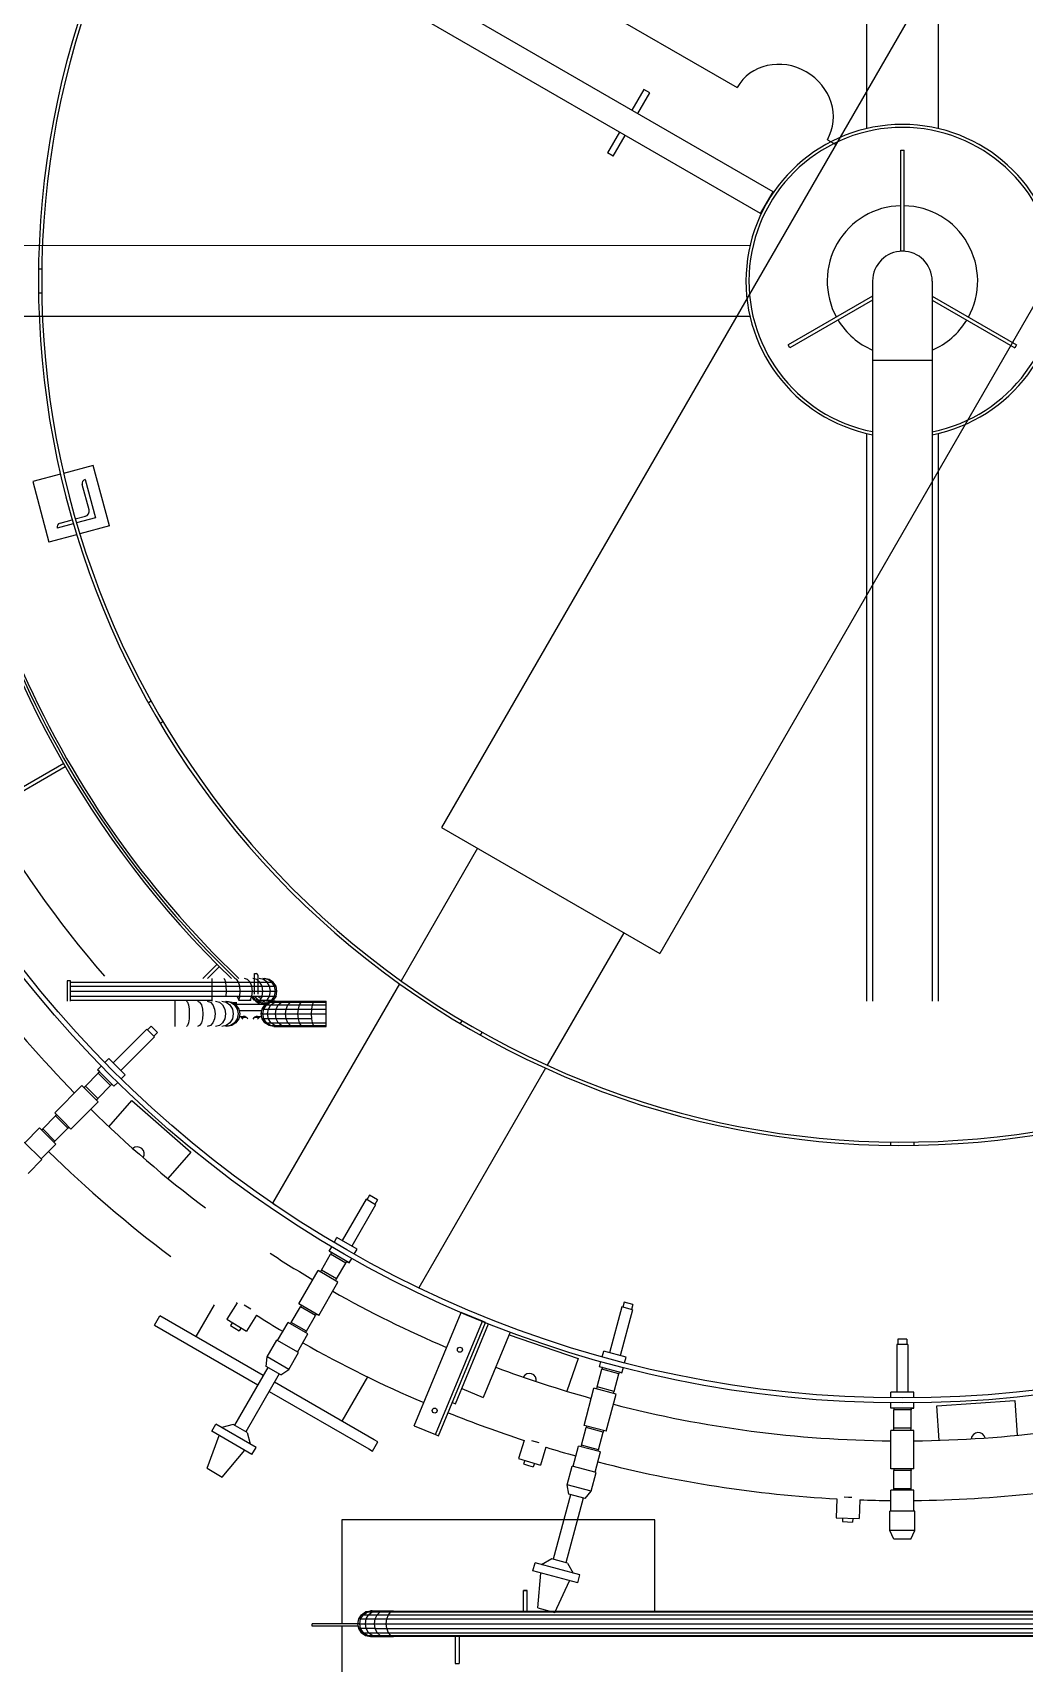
# Model space of a CAD drawing. Header units: metres. Extents: x 0 to 63075, y 0 to 44550.
# Drawn here: x 53841.4 to 54126.9, y 41249.2 to 41718.5 of the extents above; entities that cross this region are included whole.
import ezdxf

# ---------------------------------------------------------------- set-up
doc = ezdxf.new("R2010")
doc.units = ezdxf.units.M
doc.header["$LTSCALE"] = 75
for name, color, linetype in [('GSB', 7, 'Continuous'), ('ML6', 1, 'Continuous'), ('SDM', 7, 'Continuous'), ('SL1', 8, 'Continuous')]:
    doc.layers.add(name, color=color, linetype=linetype)
doc.styles.add('ROMANS', font='ROMANS.SHX')
doc.dimstyles.new('75___1-75', dxfattribs={"dimscale": 75, "dimtxt": 2.5, "dimasz": 2, "dimexe": 1.5, "dimexo": 1, "dimgap": 0.5, "dimtad": 1, "dimdec": 0, "dimzin": 12, "dimtxsty": 'ROMANS', "dimcen": 0, "dimclrd": 256, "dimclre": 256, "dimclrt": 3, "dimazin": 3, "dimtfac": 1, "dimtdec": 0, "dimtmove": 0, "dimatfit": 0, "dimfxl": 1, "dimlwd": -1, "dimlwe": -1, "dimarcsym": 0})

# ---------------------------------------------------------------- blocks, each defined once
blk = doc.blocks.new('A$C6bae614f')
at = {"layer": 'SL1'}
for p, q in [((375235.9, 54135.2), (373486.8, 51105.9)), ((375654.2, 53893.7), (373905.1, 50864.4)), ((374302.1, 52445.4), (374302.2, 53903.2)), ((374438.7, 53903.2), (374438.6, 52445.4)), ((374122.6, 52324.2), (372953.7, 52999.1)), ((374098.5, 52282.3), (372929.5, 52957.3)), ((373603, 52784.1), (374053.3, 52524)), ((373874.8, 52520.2), (373851.8, 52480.5)), ((373862.8, 52474.2), (373885.8, 52513.9)), ((373885.8, 52513.9), (373874.8, 52520.2)), ((373827.7, 52438.7), (373804.8, 52399)), ((373815.8, 52392.6), (373838.7, 52432.3)), ((374226.5, 52424), (374242.5, 52414.8)), ((373815.8, 52392.6), (373804.8, 52399)), ((374367.2, 52404.1), (374373.5, 52404.1)), ((374367.2, 52210.4), (374367.2, 52404.1)), ((374373.5, 52210.4), (374373.5, 52404.1)), ((374098.5, 52282.3), (374122.6, 52324.2)), ((372620.4, 52221.6), (374078.2, 52221.5)), ((374373.5, 52210.4), (374367.2, 52210.4)), ((372720.5, 52175.8), (372714.2, 52175.8)), ((372714.2, 52130.8), (372720.5, 52130.8)), ((374313.2, 52153.2), (374313.2, 50773.1)), ((374427.5, 52153.2), (374427.5, 50773.1)), ((374313.2, 52123.9), (374151.5, 52030.6)), ((374313.2, 52116.6), (374154.7, 52025.1)), ((374427.5, 52123.9), (374589.2, 52030.6)), ((374427.5, 52116.6), (374586, 52025.1)), ((374078.2, 52085), (372620.4, 52085)), ((374154.7, 52025.1), (374151.5, 52030.6)), ((374589.2, 52030.6), (374586, 52025.1)), ((374427.5, 52000.8), (374313.2, 52000.8)), ((374302.1, 50773.1), (374302.1, 51861.1)), ((374438.6, 51861.1), (374438.6, 50773.1)), ((372819, 51799.7), (372762.1, 51784.5)), ((372850.1, 51683.8), (372819, 51799.7)), ((372756, 51782.8), (372703.1, 51768.7)), ((372703.1, 51768.7), (372734.1, 51652.8)), ((372810.9, 51714.6), (372797.9, 51763.1)), ((372803.5, 51772.9), (372823.2, 51699.3)), ((372755.3, 51689.4), (372778.5, 51695.6)), ((372784.6, 51697.2), (372803.8, 51702.4)), ((372823.2, 51699.3), (372786.9, 51689.6)), ((372787, 51666.9), (372734.1, 51652.8)), ((372780.7, 51687.9), (372749.6, 51679.6)), ((372850.1, 51683.8), (372793.2, 51668.6)), ((372930.3, 51347.8), (372924.8, 51344.7)), ((372947.3, 51305.7), (372952.8, 51308.9)), ((372762.3, 51228.5), (372612, 51141.8)), ((372615.2, 51136.3), (372765.4, 51223)), ((373486.8, 51105.9), (373905.1, 50864.4)), ((373555.7, 51066.1), (373409.1, 50812.2)), ((373836.1, 50904.2), (373689.5, 50650.3)), ((373056.4, 50843.8), (373029.2, 50816.7)), ((373038.2, 50816.7), (373060.9, 50839.4)), ((373046.8, 50814.8), (373046.8, 50816.7)), ((373046.8, 50809.5), (373046.8, 50814.8)), ((373071.2, 50814.8), (373069.1, 50816.7)), ((373072.9, 50809.5), (373071.2, 50814.8)), ((373094.3, 50814.8), (373090.2, 50816.7)), ((373097.7, 50809.5), (373094.3, 50814.8)), ((373115, 50814.8), (373109.2, 50816.7)), ((373119.9, 50809.5), (373115, 50814.8)), ((373132.3, 50814.8), (373125, 50816.7)), ((373128.4, 50786.3), (373128.4, 50825.9)), ((373128.4, 50825.9), (373131.6, 50825.9)), ((373138.5, 50809.5), (373132.3, 50814.8)), ((373134.8, 50822.7), (373134.8, 50786.3)), ((373145.3, 50814.8), (373136.9, 50816.7)), ((373153.4, 50814.8), (373144.3, 50816.7)), ((373152.5, 50809.5), (373145.3, 50814.8)), ((373156.2, 50814.8), (373146.8, 50816.7)), ((373161.1, 50809.5), (373153.4, 50814.8)), ((373164.1, 50809.5), (373156.2, 50814.8)), ((372769, 50812.3), (372769, 50773.2)), ((372775.3, 50812.3), (372769, 50812.3)), ((372775.3, 50773.2), (372775.3, 50812.3)), ((372775.3, 50809.5), (373164.1, 50809.5)), ((372775.3, 50801.6), (373169.4, 50801.6)), ((372775.3, 50792.3), (373171.2, 50792.3)), ((373046.8, 50801.6), (373046.8, 50809.5)), ((373046.8, 50792.3), (373046.8, 50801.6)), ((373046.8, 50782.9), (373046.8, 50792.3)), ((373074.1, 50801.6), (373072.9, 50809.5)), ((373074.5, 50792.3), (373074.1, 50801.6)), ((373074.1, 50782.9), (373074.5, 50792.3)), ((373100, 50801.6), (373097.7, 50809.5)), ((373100.8, 50792.3), (373100, 50801.6)), ((373100, 50782.9), (373100.8, 50792.3)), ((373123.2, 50801.6), (373119.9, 50809.5)), ((373124.4, 50792.3), (373123.2, 50801.6)), ((373123.2, 50782.9), (373124.4, 50792.3)), ((373142.6, 50801.6), (373138.5, 50809.5)), ((373144.1, 50792.3), (373142.6, 50801.6)), ((373142.6, 50782.9), (373144.1, 50792.3)), ((373157.2, 50801.6), (373152.5, 50809.5)), ((373158.9, 50792.3), (373157.2, 50801.6)), ((373157.2, 50782.9), (373158.9, 50792.3)), ((373166.3, 50801.6), (373161.1, 50809.5)), ((373405.9, 50806.6), (373162.9, 50385.8)), ((373169.4, 50801.6), (373164.1, 50809.5)), ((373168.1, 50792.3), (373166.3, 50801.6)), ((373166.3, 50782.9), (373168.1, 50792.3)), ((373171.2, 50792.3), (373169.4, 50801.6)), ((373169.4, 50782.9), (373171.2, 50792.3)), ((372775.3, 50783), (373169.4, 50782.9)), ((372775.3, 50775), (373046.8, 50775)), ((372975.3, 50773.2), (372975.3, 50771.3)), ((372975.3, 50771.3), (372975.3, 50766)), ((372975.3, 50766), (372975.3, 50758.1)), ((372975.3, 50758.1), (372975.3, 50748.8)), ((372997.6, 50773.2), (372999.7, 50771.3)), ((372999.7, 50771.3), (373001.4, 50766)), ((373001.4, 50766), (373002.6, 50758.1)), ((373002.6, 50758.1), (373003, 50748.8)), ((373018.7, 50773.2), (373022.8, 50771.3)), ((373022.8, 50771.3), (373026.2, 50766)), ((373026.2, 50766), (373028.5, 50758.1)), ((373028.5, 50758.1), (373029.3, 50748.8)), ((373037.7, 50773.2), (373043.5, 50771.3)), ((373043.5, 50771.3), (373048.4, 50766)), ((373046.8, 50775), (373046.8, 50782.9)), ((373046.8, 50773.2), (373046.8, 50775)), ((373048.4, 50766), (373051.7, 50758.1)), ((373051.7, 50758.1), (373052.9, 50748.8)), ((373053.5, 50773.2), (373060.8, 50771.3)), ((373060.8, 50771.3), (373067, 50766)), ((373065.4, 50773.2), (373073.8, 50771.3)), ((373067, 50766), (373071.1, 50758.1)), ((373071.1, 50758.1), (373072.6, 50748.8)), ((373072.8, 50773.2), (373081.9, 50771.3)), ((373073.8, 50771.3), (373081, 50766)), ((373075.3, 50773.2), (373084.7, 50771.3)), ((373081, 50766), (373085.7, 50758.1)), ((373081.9, 50771.3), (373089.6, 50766)), ((373084.7, 50771.3), (373092.6, 50766)), ((373085.7, 50758.1), (373087.4, 50748.8)), ((373094.3, 50769.7), (373087, 50769.7)), ((373089.6, 50766), (373094.8, 50758.1)), ((373089.8, 50767.9), (373090.2, 50767.9)), ((373090.2, 50767.9), (373094.3, 50769.7)), ((373090.7, 50767.3), (373149.9, 50767.3)), ((373092.6, 50766), (373097.9, 50758.1)), ((373094.8, 50758.1), (373096.6, 50748.8)), ((373098, 50776), (373095.1, 50782.9)), ((373100, 50782.9), (373097.7, 50775)), ((373097.7, 50775), (373121.4, 50775)), ((373097.9, 50758.1), (373099.7, 50748.8)), ((373142.1, 50754.8), (373098.5, 50754.8)), ((373119.9, 50775), (373123.2, 50782.9)), ((373120.5, 50776.4), (373121.4, 50775)), ((373127.5, 50775), (373122.9, 50782.1)), ((373124.3, 50782.9), (373129.6, 50775)), ((373129.6, 50775), (373127.5, 50775)), ((373128.1, 50782.9), (373131.9, 50777.3)), ((373137.5, 50769.7), (373129.6, 50775)), ((373131.9, 50777.3), (373138.7, 50772.7)), ((373146.8, 50767.9), (373137.5, 50769.7)), ((373142.6, 50782.9), (373138.5, 50775)), ((373138.5, 50775), (373164.1, 50775)), ((373138.7, 50772.7), (373146.8, 50771.1)), ((373140.9, 50748.8), (373142.8, 50758.1)), ((373142.8, 50758.1), (373148.1, 50766)), ((373145.9, 50758.1), (373142.8, 50758.1)), ((373144, 50748.8), (373145.9, 50758.1)), ((373145.9, 50758.1), (373151, 50766)), ((373145.9, 50758.1), (373169.5, 50758.1)), ((373146.8, 50771.1), (373154.9, 50772.7)), ((373152.5, 50769), (373146.8, 50767.9)), ((373148.1, 50766), (373156, 50771.3)), ((373151, 50766), (373148.1, 50766)), ((373151, 50766), (373158.7, 50771.3)), ((373151, 50766), (373159.7, 50766)), ((373152.5, 50775), (373157.2, 50782.9)), ((373153.2, 50748.8), (373154.9, 50758.1)), ((373161.1, 50775), (373153.4, 50769.7)), ((373153.4, 50769.7), (373153.6, 50769.7)), ((373154.9, 50772.7), (373158.3, 50775)), ((373154.9, 50758.1), (373159.7, 50766)), ((373156, 50771.3), (373165.3, 50773.2)), ((373158.7, 50771.3), (373156, 50771.3)), ((373158.7, 50771.3), (373167.8, 50773.2)), ((373158.7, 50771.3), (373166.8, 50771.3)), ((373159.6, 50772), (373164.1, 50775)), ((373159.7, 50766), (373166.8, 50771.3)), ((373159.7, 50766), (373173.6, 50766)), ((373161.1, 50775), (373166.3, 50782.9)), ((373169.4, 50782.9), (373164.1, 50775)), ((373167.8, 50773.2), (373165.3, 50773.2)), ((373166.8, 50771.3), (373175.2, 50773.2)), ((373166.8, 50771.3), (373179.8, 50771.3)), ((373167.8, 50773.2), (373187.1, 50773.2)), ((373168.1, 50748.8), (373169.5, 50758.1)), ((373169.5, 50758.1), (373173.6, 50766)), ((373169.5, 50758.1), (373188.9, 50758.1)), ((373173.6, 50766), (373179.8, 50771.3)), ((373173.6, 50766), (373192.2, 50766)), ((373179.8, 50771.3), (373187.1, 50773.2)), ((373179.8, 50771.3), (373197.2, 50771.3)), ((373187.1, 50773.2), (373203, 50773.2)), ((373187.8, 50748.8), (373188.9, 50758.1)), ((373188.9, 50758.1), (373192.2, 50766)), ((373188.9, 50758.1), (373212.2, 50758.1)), ((373192.2, 50766), (373197.2, 50771.3)), ((373192.2, 50766), (373214.4, 50766)), ((373197.2, 50771.3), (373203, 50773.2)), ((373197.2, 50771.3), (373217.9, 50771.3)), ((373203, 50773.2), (373221.9, 50773.2)), ((373211.3, 50748.8), (373212.2, 50758.1)), ((373212.2, 50758.1), (373214.4, 50766)), ((373212.2, 50758.1), (373238.1, 50758.1)), ((373214.4, 50766), (373217.9, 50771.3)), ((373214.4, 50766), (373239.2, 50766)), ((373217.9, 50771.3), (373221.9, 50773.2)), ((373217.9, 50771.3), (373241, 50771.3)), ((373221.9, 50773.2), (373243.1, 50773.2)), ((373237.6, 50748.8), (373238.1, 50758.1)), ((373238.1, 50758.1), (373239.2, 50766)), ((373238.1, 50758.1), (373265.3, 50758.1)), ((373239.2, 50766), (373241, 50771.3)), ((373239.2, 50766), (373265.3, 50766)), ((373241, 50771.3), (373243.1, 50773.2)), ((373241, 50771.3), (373265.3, 50771.3)), ((373243.1, 50773.2), (373265.3, 50773.2)), ((373265.3, 50771.3), (373265.3, 50773.2)), ((373265.3, 50766), (373265.3, 50771.3)), ((373265.3, 50758.1), (373265.3, 50766)), ((373265.3, 50748.8), (373265.3, 50758.1)), ((372930, 50725.3), (372922.9, 50718.3)), ((372942.4, 50713), (372930, 50725.3)), ((372975.3, 50748.8), (372975.3, 50739.4)), ((372975.3, 50739.4), (372975.3, 50731.5)), ((372975.3, 50731.5), (372975.3, 50726.2)), ((372975.3, 50726.2), (372975.3, 50724.4)), ((372999.7, 50726.2), (372997.6, 50724.4)), ((373001.4, 50731.5), (372999.7, 50726.2)), ((373002.6, 50739.4), (373001.4, 50731.5)), ((373003, 50748.8), (373002.6, 50739.4)), ((373022.8, 50726.2), (373018.7, 50724.4)), ((373026.2, 50731.5), (373022.8, 50726.2)), ((373028.5, 50739.4), (373026.2, 50731.5)), ((373029.3, 50748.8), (373028.5, 50739.4)), ((373043.5, 50726.2), (373037.7, 50724.4)), ((373048.4, 50731.5), (373043.5, 50726.2)), ((373051.7, 50739.4), (373048.4, 50731.5)), ((373052.9, 50748.8), (373051.7, 50739.4)), ((373060.8, 50726.2), (373053.5, 50724.4)), ((373067, 50731.5), (373060.8, 50726.2)), ((373073.8, 50726.2), (373065.4, 50724.4)), ((373071.1, 50739.4), (373067, 50731.5)), ((373072.6, 50748.8), (373071.1, 50739.4)), ((373081.9, 50726.2), (373072.8, 50724.4)), ((373081, 50731.5), (373073.8, 50726.2)), ((373084.7, 50726.2), (373075.3, 50724.4)), ((373085.7, 50739.4), (373081, 50731.5)), ((373089.6, 50731.5), (373081.9, 50726.2)), ((373092.6, 50731.5), (373084.7, 50726.2)), ((373087.4, 50748.8), (373085.7, 50739.4)), ((373094.8, 50739.4), (373089.6, 50731.5)), ((373097.9, 50739.4), (373092.6, 50731.5)), ((373096.6, 50748.8), (373094.8, 50739.4)), ((373099.7, 50748.8), (373097.9, 50739.4)), ((373098.7, 50743.8), (373106.7, 50743.8)), ((373106.7, 50738.8), (373101.7, 50743.8)), ((373103.2, 50742.3), (373112, 50742.3)), ((373128.7, 50742.3), (373137.4, 50742.3)), ((373133.9, 50743.8), (373141.9, 50743.8)), ((373138.9, 50743.8), (373133.9, 50738.8)), ((373144, 50748.8), (373140.9, 50748.8)), ((373142.8, 50739.4), (373140.9, 50748.8)), ((373145.9, 50739.4), (373142.8, 50739.4)), ((373148.1, 50731.5), (373142.8, 50739.4)), ((373145.9, 50739.4), (373144, 50748.8)), ((373144, 50748.8), (373168.1, 50748.8)), ((373169.5, 50739.4), (373145.9, 50739.4)), ((373151, 50731.5), (373145.9, 50739.4)), ((373151, 50731.5), (373148.1, 50731.5)), ((373156, 50726.2), (373148.1, 50731.5)), ((373158.7, 50726.2), (373151, 50731.5)), ((373151, 50731.5), (373173.6, 50731.5)), ((373154.9, 50739.4), (373153.2, 50748.8)), ((373159.7, 50731.5), (373154.9, 50739.4)), ((373158.7, 50726.2), (373156, 50726.2)), ((373165.3, 50724.4), (373156, 50726.2)), ((373167.8, 50724.4), (373158.7, 50726.2)), ((373158.7, 50726.2), (373179.8, 50726.2)), ((373166.8, 50726.2), (373159.7, 50731.5)), ((373165.3, 50724.4), (373167.8, 50724.4)), ((373175.2, 50724.4), (373166.8, 50726.2)), ((373167.8, 50724.4), (373187.1, 50724.4)), ((373168.1, 50748.8), (373187.8, 50748.8)), ((373169.5, 50739.4), (373168.1, 50748.8)), ((373173.6, 50731.5), (373169.5, 50739.4)), ((373188.9, 50739.4), (373169.5, 50739.4)), ((373173.6, 50731.5), (373192.2, 50731.5)), ((373179.8, 50726.2), (373173.6, 50731.5)), ((373179.8, 50726.2), (373197.1, 50726.2)), ((373187.1, 50724.4), (373179.8, 50726.2)), ((373187.1, 50724.4), (373203, 50724.4)), ((373188.9, 50739.4), (373187.8, 50748.8)), ((373187.8, 50748.8), (373211.3, 50748.8)), ((373192.2, 50731.5), (373188.9, 50739.4)), ((373212.2, 50739.4), (373188.9, 50739.4)), ((373197.1, 50726.2), (373192.2, 50731.5)), ((373192.2, 50731.5), (373214.4, 50731.5)), ((373203, 50724.4), (373197.1, 50726.2)), ((373197.1, 50726.2), (373217.9, 50726.2)), ((373203, 50724.4), (373221.9, 50724.4)), ((373212.2, 50739.4), (373211.3, 50748.8)), ((373211.3, 50748.8), (373237.6, 50748.8)), ((373238.1, 50739.4), (373212.2, 50739.4)), ((373214.4, 50731.5), (373212.2, 50739.4)), ((373217.9, 50726.2), (373214.4, 50731.5)), ((373214.4, 50731.5), (373239.2, 50731.5)), ((373217.9, 50726.2), (373241, 50726.2)), ((373221.9, 50724.4), (373217.9, 50726.2)), ((373221.9, 50724.4), (373243.1, 50724.4)), ((373238.1, 50739.4), (373237.6, 50748.8)), ((373237.6, 50748.8), (373265.3, 50748.8)), ((373239.2, 50731.5), (373238.1, 50739.4)), ((373239.2, 50731.5), (373265.3, 50731.5)), ((373241, 50726.2), (373239.2, 50731.5)), ((373241, 50726.2), (373265.3, 50726.2)), ((373243.1, 50724.4), (373241, 50726.2)), ((373243.1, 50724.4), (373265.3, 50724.4)), ((373265.3, 50739.4), (373265.3, 50748.8)), ((373265.3, 50731.5), (373265.3, 50739.4)), ((373265.3, 50726.2), (373265.3, 50731.5)), ((373265.3, 50724.4), (373265.3, 50726.2)), ((373525.9, 50735.7), (373522.7, 50730.2)), ((372921.6, 50719.6), (372857, 50655)), ((372936.6, 50704.6), (372872.1, 50640)), ((372936.6, 50704.6), (372921.6, 50719.6)), ((372942.4, 50713), (372935.3, 50705.9)), ((373561.7, 50707.7), (373564.9, 50713.2)), ((372841.1, 50655.5), (372848.8, 50663.2)), ((372841.1, 50655.5), (372848.8, 50663.2)), ((372880.3, 50631.8), (372848.8, 50663.2)), ((372803.9, 50610.5), (372828.7, 50635.3)), ((372827.2, 50641.7), (372834.4, 50648.8)), ((372827.2, 50641.7), (372834.4, 50648.8)), ((372827.2, 50641.7), (372858.7, 50610.2)), ((372831.3, 50637.6), (372827.2, 50641.7)), ((372831.3, 50637.6), (372828.7, 50635.3)), ((372852.3, 50611.7), (372828.7, 50635.3)), ((372872.6, 50624.1), (372880.3, 50631.8)), ((372872.6, 50624.1), (372880.3, 50631.8)), ((373686.3, 50644.7), (373443.3, 50223.9)), ((372745.1, 50559.2), (372797.2, 50611.3)), ((372828.3, 50580.2), (372797.2, 50611.3)), ((372801.1, 50607.4), (372803.9, 50610.5)), ((372827.5, 50586.9), (372803.9, 50610.5)), ((372827.5, 50586.9), (372852.3, 50611.7)), ((372854.6, 50614.3), (372852.3, 50611.7)), ((372854.6, 50614.3), (372858.7, 50610.2)), ((372858.7, 50610.2), (372865.9, 50617.4)), ((372858.7, 50610.2), (372865.9, 50617.4)), ((372776.2, 50528.1), (372828.3, 50580.2)), ((372824.4, 50584.1), (372827.5, 50586.9)), ((372849.1, 50532.5), (372893, 50582.5)), ((372893, 50582.5), (373005.8, 50483.6)), ((372722, 50528.6), (372746.8, 50553.4)), ((372760.7, 50543.7), (372745.1, 50559.2)), ((372749, 50555.3), (372746.8, 50553.4)), ((372770.4, 50529.7), (372746.8, 50553.4)), ((372776.2, 50528.1), (372760.7, 50543.7)), ((372720.2, 50469.4), (372686.4, 50503.2)), ((372687.7, 50501.8), (372716.1, 50530.2)), ((372731.7, 50514.7), (372716.1, 50530.2)), ((372720, 50526.3), (372722, 50528.6)), ((372745.6, 50505), (372722, 50528.6)), ((372747.2, 50499.1), (372731.7, 50514.7)), ((372743.3, 50503), (372745.6, 50505)), ((372745.6, 50505), (372770.4, 50529.7)), ((372772.3, 50532), (372770.4, 50529.7)), ((374347.8, 50503.4), (374347.8, 50497)), ((374392.8, 50497), (374392.8, 50503.4)), ((372718.9, 50470.7), (372747.2, 50499.1)), ((373005.8, 50483.6), (372961.9, 50433.6)), ((372694, 50443.2), (372720.2, 50469.4)), ((373162.9, 50385.8), (373162.9, 50385.8)), ((373342, 50393.5), (373296.3, 50314.4)), ((373360.4, 50382.8), (373314.8, 50303.7)), ((373360.4, 50382.8), (373342, 50393.5)), ((373348.7, 50401.2), (373343.6, 50392.5)), ((373363.8, 50392.5), (373348.7, 50401.2)), ((373363.8, 50392.5), (373358.8, 50383.8)), ((373280.8, 50310.8), (373286.3, 50320.2)), ((373280.8, 50310.8), (373286.3, 50320.2)), ((373324.8, 50297.9), (373286.3, 50320.2)), ((373256.6, 50257.7), (373274.1, 50288)), ((373271, 50293.8), (373276.1, 50302.5)), ((373271, 50293.8), (373276.1, 50302.5)), ((373309.6, 50271.5), (373271, 50293.8)), ((373276, 50290.9), (373271, 50293.8)), ((373276, 50290.9), (373274.1, 50288)), ((373303, 50271.3), (373274.1, 50288)), ((373319.4, 50288.5), (373324.8, 50297.9)), ((373319.4, 50288.5), (373324.8, 50297.9)), ((373213.1, 50192.9), (373249.9, 50256.7)), ((373288, 50234.7), (373249.9, 50256.7)), ((373254.7, 50253.9), (373256.6, 50257.7)), ((373285.5, 50241), (373256.6, 50257.7)), ((373285.5, 50241), (373303, 50271.3)), ((373304.6, 50274.4), (373303, 50271.3)), ((373304.6, 50274.4), (373309.6, 50271.5)), ((373309.6, 50271.5), (373314.6, 50280.3)), ((373309.6, 50271.5), (373314.6, 50280.3)), ((373251.2, 50170.9), (373288, 50234.7)), ((373283.2, 50237.4), (373285.5, 50241)), ((373443.3, 50223.9), (373443.3, 50223.9)), ((373050.7, 50191.5), (373015.4, 50130.3)), ((373094.7, 50194.9), (373075.4, 50164)), ((373121, 50182.8), (373108.6, 50190.5)), ((373251.2, 50170.9), (373213.1, 50192.9)), ((373217.8, 50190.1), (373216.2, 50187.6)), ((373836.9, 50196.5), (373834.3, 50186.8)), ((373853.8, 50191.9), (373836.9, 50196.5)), ((373853.8, 50191.9), (373851.2, 50182.3)), ((372936.3, 50152.2), (372946.6, 50170)), ((373144.8, 50055.6), (372946.6, 50170)), ((373075.4, 50164), (373112.8, 50140.8)), ((373131.8, 50171.3), (373112.8, 50140.8)), ((373198.7, 50157.3), (373216.2, 50187.6)), ((373245.1, 50170.9), (373216.2, 50187.6)), ((373227.6, 50140.6), (373245.1, 50170.9)), ((373246.4, 50173.6), (373245.1, 50170.9)), ((373434.1, 49959.5), (373524.1, 50176.6)), ((373475.2, 49942.5), (373565.1, 50159.6)), ((373565.1, 50159.6), (373524.1, 50176.6)), ((373571, 50157.2), (373565.1, 50159.6)), ((373832.5, 50187.3), (373808.9, 50099.1)), ((373853.1, 50181.8), (373829.4, 50093.6)), ((373853.1, 50181.8), (373832.5, 50187.3)), ((372936.3, 50152.2), (373134.5, 50037.8)), ((373085.9, 50157.5), (373082.2, 50151.6)), ((373082.2, 50151.6), (373098.6, 50141.4)), ((373102.3, 50147.3), (373098.6, 50141.4)), ((373172.5, 50122.6), (373192.6, 50157.4)), ((373230.7, 50135.4), (373192.6, 50157.4)), ((373197.3, 50154.6), (373198.7, 50157.3)), ((373227.6, 50140.6), (373198.7, 50157.3)), ((373210.6, 50100.6), (373230.7, 50135.4)), ((373225.9, 50138.1), (373227.6, 50140.6)), ((373481.1, 49940.1), (373571.1, 50157.3)), ((373513.4, 50001.6), (373577, 50155)), ((373618.4, 50139), (373566.5, 50013.6)), ((373616.2, 50133.5), (373748.6, 50088.5)), ((373152.3, 50091.4), (373170.9, 50123.6)), ((373212.2, 50099.7), (373170.9, 50123.6)), ((373193.7, 50067.6), (373212.2, 50099.7)), ((373794.8, 50091.6), (373797.7, 50102.1)), ((373794.8, 50091.6), (373797.7, 50102.1)), ((373840.6, 50090.6), (373797.7, 50102.1)), ((374380.9, 50115.1), (374359.6, 50115.1)), ((374359.6, 50115.1), (374359.6, 50023.7)), ((374361.6, 50125.1), (374361.5, 50115.1)), ((374379, 50125.1), (374361.6, 50125.1)), ((374379, 50125.1), (374379.1, 50115.1)), ((374380.9, 50115.1), (374381, 50023.7)), ((373153.9, 50071.3), (373089.6, 49960.5)), ((373150.6, 50073.3), (373152.3, 50091.4)), ((373178.8, 50056.9), (373150.6, 50073.3)), ((373193.7, 50067.6), (373152.3, 50091.4)), ((373178.8, 50056.9), (373193.7, 50067.6)), ((373748.6, 50088.5), (373727.2, 50025.5)), ((373785.2, 50034), (373794.2, 50067.8)), ((373789.8, 50072.6), (373792.4, 50082.4)), ((373789.8, 50072.6), (373792.4, 50082.4)), ((373832.7, 50061.1), (373789.8, 50072.6)), ((373795.3, 50071.1), (373789.8, 50072.6)), ((373795.3, 50071.1), (373794.2, 50067.8)), ((373826.5, 50059.2), (373794.2, 50067.8)), ((373832.7, 50061.1), (373835.4, 50070.9)), ((373832.7, 50061.1), (373835.4, 50070.9)), ((373837.8, 50080), (373840.6, 50090.6)), ((373837.8, 50080), (373840.6, 50090.6)), ((373175.5, 50058.9), (373111.6, 49947.8)), ((373357.4, 49932.8), (373166.4, 50043.1)), ((373344.7, 50053.2), (373295.8, 49968.4)), ((373784.3, 50029.9), (373785.2, 50034)), ((373817.4, 50025.3), (373785.2, 50034)), ((373817.4, 50025.3), (373826.5, 50059.2)), ((373827.2, 50062.6), (373826.5, 50059.2)), ((373827.2, 50062.6), (373832.7, 50061.1)), ((373156.1, 50025.3), (373347.1, 49915)), ((373507.5, 50004), (373513.4, 50001.6)), ((373525.4, 50030.6), (373566.5, 50013.6)), ((373759.9, 49960.2), (373778.9, 50031.3)), ((373821.4, 50019.9), (373778.9, 50031.3)), ((373802.4, 49948.8), (373821.4, 50019.9)), ((373816.1, 50021.3), (373817.4, 50025.3)), ((374392.5, 50023.7), (374348, 50023.7)), ((374348, 50012.9), (374348, 50023.7)), ((374348, 50012.9), (374348, 50023.7)), ((374348, 49993.2), (374348, 50003.4)), ((374348, 49993.2), (374348, 50003.4)), ((374392.5, 50012.9), (374392.5, 50023.7)), ((374392.5, 50012.9), (374392.5, 50023.7)), ((374392.5, 49993.2), (374392.5, 50003.4)), ((374392.5, 49993.2), (374392.5, 50003.4)), ((374436.4, 49997.9), (374586.1, 50007.8)), ((374586.1, 50007.8), (374590.4, 49941.3)), ((374392.5, 49993.2), (374348, 49993.2)), ((374353.8, 49993.2), (374348, 49993.2)), ((374353.8, 49993.2), (374353.6, 49989.7)), ((374387, 49989.7), (374353.6, 49989.7)), ((374353.6, 49954.7), (374353.6, 49989.7)), ((374386.8, 49993.2), (374387, 49989.7)), ((374386.8, 49993.2), (374392.5, 49993.2)), ((374387, 49954.7), (374387, 49989.7)), ((374440.8, 49931.5), (374436.4, 49997.9)), ((373037.2, 49877.9), (373060.1, 49940.8)), ((373046.2, 49948.8), (373054.1, 49962.5)), ((373123.2, 49904.4), (373046.2, 49948.8)), ((373131.1, 49918.1), (373054.1, 49962.5)), ((373087.1, 49961.9), (373065.4, 49956.1)), ((373114.1, 49946.3), (373087.1, 49961.9)), ((373114.1, 49946.3), (373119.9, 49924.6)), ((373434.1, 49959.5), (373475.2, 49942.5)), ((373475.2, 49942.5), (373481.1, 49940.1)), ((373755.2, 49922.1), (373764.2, 49955.9)), ((373802.4, 49948.8), (373759.9, 49960.2)), ((373765.2, 49958.7), (373764.2, 49955.9)), ((373796.5, 49947.2), (373764.2, 49955.9)), ((373787.4, 49913.4), (373796.5, 49947.2)), ((373797.1, 49950.2), (373796.5, 49947.2)), ((374392.3, 49950.5), (374348.3, 49950.5)), ((374348.3, 49876.9), (374348.3, 49950.5)), ((374387, 49954.7), (374353.6, 49954.7)), ((374353.8, 49950.5), (374353.6, 49954.7)), ((374386.8, 49950.5), (374387, 49954.7)), ((374392.3, 49876.9), (374392.3, 49950.5)), ((373066.3, 49861.1), (373109.3, 49912.4)), ((373123.2, 49904.4), (373131.1, 49918.1)), ((373347.1, 49915), (373354.3, 49910.9)), ((373354.3, 49910.9), (373364.6, 49928.7)), ((373364.6, 49928.7), (373357.4, 49932.8)), ((373645, 49931.5), (373634.4, 49896.7)), ((373667.1, 49928.5), (373659.6, 49930.8)), ((373673.6, 49926.5), (373667.1, 49928.5)), ((373687, 49918.2), (373676.5, 49883.8)), ((373738.9, 49881.8), (373749.3, 49920.6)), ((373791.8, 49909.2), (373749.3, 49920.6)), ((373754.6, 49919.1), (373755.2, 49922.1)), ((373771.3, 49917.8), (373755.2, 49922.1)), ((373787.4, 49913.4), (373771.3, 49917.8)), ((373781.4, 49870.4), (373791.8, 49909.2)), ((373786.4, 49910.6), (373787.4, 49913.4)), ((373037.2, 49877.9), (373066.3, 49861.1)), ((373634.4, 49896.7), (373676.5, 49883.8)), ((373646.2, 49893.1), (373644.2, 49886.4)), ((373644.2, 49886.4), (373653.4, 49883.6)), ((373653.4, 49883.6), (373662.7, 49880.7)), ((373664.7, 49887.4), (373662.7, 49880.7)), ((373727.5, 49846.4), (373737.1, 49882.3)), ((373783.2, 49869.9), (373737.1, 49882.3)), ((373773.6, 49834.1), (373727.5, 49846.4)), ((373730.5, 49828.4), (373727.5, 49846.4)), ((373773.6, 49834.1), (373783.2, 49869.9)), ((374392.3, 49876.9), (374348.3, 49876.9)), ((374353.8, 49876.9), (374353.6, 49873.9)), ((374387, 49873.9), (374353.6, 49873.9)), ((374353.6, 49838.9), (374353.6, 49873.9)), ((374386.8, 49876.9), (374387, 49873.9)), ((374387, 49838.9), (374387, 49873.9)), ((373734.2, 49827.4), (373700.8, 49703.7)), ((373758.2, 49821), (373725.3, 49697.1)), ((373762, 49820), (373730.5, 49828.4)), ((373762, 49820), (373773.6, 49834.1)), ((374244.8, 49819.5), (374243.5, 49783.1)), ((374266.9, 49822.3), (374259, 49822.6)), ((374273.6, 49822.1), (374266.9, 49822.3)), ((374288.7, 49817.5), (374287.5, 49781.6)), ((374392.3, 49835.9), (374348.3, 49835.9)), ((374348.3, 49795.7), (374348.3, 49835.9)), ((374387, 49838.9), (374353.6, 49838.9)), ((374353.8, 49835.9), (374353.6, 49838.9)), ((374386.8, 49835.9), (374387, 49838.9)), ((374392.3, 49795.7), (374392.3, 49835.9)), ((374394.2, 49795.7), (374346.4, 49795.7)), ((374346.4, 49758.6), (374346.4, 49795.7)), ((374394.2, 49758.6), (374394.2, 49795.7)), ((373295.6, 49779.3), (373295.6, 49580.1)), ((373895.6, 49779.3), (373295.6, 49779.3)), ((373895.6, 49604.5), (373895.6, 49779.3)), ((374243.5, 49783.1), (374287.5, 49781.6)), ((374255.8, 49782.7), (374255.6, 49775.7)), ((374255.6, 49775.7), (374265.3, 49775.3)), ((374265.3, 49775.3), (374274.9, 49775)), ((374275.2, 49782), (374274.9, 49775)), ((374394.2, 49758.6), (374346.4, 49758.6)), ((374354, 49742), (374346.4, 49758.6)), ((374386.6, 49742), (374394.2, 49758.6)), ((374386.6, 49742), (374354, 49742)), ((373661.9, 49681.2), (373666, 49696.5)), ((373751.9, 49673.5), (373666, 49696.5)), ((373698, 49704.4), (373678.5, 49693.2)), ((373728.1, 49696.4), (373698, 49704.4)), ((373728.1, 49696.4), (373739.3, 49676.9)), ((373747.8, 49658.2), (373661.9, 49681.2)), ((373671.5, 49610.4), (373677.4, 49677.1)), ((373704, 49601.7), (373732.3, 49662.4)), ((373747.8, 49658.2), (373751.9, 49673.5)), ((373650.6, 49643.6), (373644.2, 49643.6)), ((373644.2, 49643.6), (373650.6, 49643.6)), ((373644.2, 49604.5), (373644.2, 49643.6)), ((373650.6, 49604.5), (373650.6, 49643.6)), ((373328, 49589.4), (373333.3, 49597.3)), ((373331.6, 49589.4), (373336.8, 49597.3)), ((373333.3, 49597.3), (373341.2, 49602.6)), ((373336.8, 49597.3), (373333.3, 49597.3)), ((373336.8, 49597.3), (373344.5, 49602.6)), ((373336.8, 49597.3), (373347, 49597.3)), ((373341.2, 49602.6), (373350.6, 49604.5)), ((373344.5, 49602.6), (373341.2, 49602.6)), ((373342.3, 49589.4), (373347, 49597.3)), ((373344.5, 49602.6), (373353.5, 49604.5)), ((373344.5, 49602.6), (373354, 49602.6)), ((373347, 49597.3), (373354, 49602.6)), ((373347, 49597.3), (373363.3, 49597.3)), ((373353.5, 49604.5), (373350.6, 49604.5)), ((373353.5, 49604.5), (373362.2, 49604.5)), ((373354, 49602.6), (373362.2, 49604.5)), ((373354, 49602.6), (373369.2, 49602.6)), ((373359.4, 49589.4), (373363.3, 49597.3)), ((373362.2, 49604.5), (373376.2, 49604.5)), ((373363.3, 49597.3), (373369.2, 49602.6)), ((373363.3, 49597.3), (373384.8, 49597.3)), ((373369.2, 49602.6), (373376.2, 49604.5)), ((373369.2, 49602.6), (373389.3, 49602.6)), ((373376.2, 49604.5), (373394.5, 49604.5)), ((373381.9, 49589.4), (373384.8, 49597.3)), ((373384.8, 49597.3), (373389.3, 49602.6)), ((373384.8, 49597.3), (375634, 49597.3)), ((373389.3, 49602.6), (373394.5, 49604.5)), ((373389.3, 49602.6), (375648.2, 49602.6)), ((373394.5, 49604.5), (375664.8, 49604.4)), ((373671.5, 49610.4), (373704, 49601.7)), ((373238.7, 49575.3), (373238.7, 49580.1)), ((373326.2, 49580.1), (373238.7, 49580.1)), ((373327.1, 49575.3), (373238.7, 49575.3)), ((373295.6, 49575.3), (373295.5, 48582.8)), ((373326.2, 49580.1), (373328, 49589.4)), ((373329.8, 49580.1), (373326.2, 49580.1)), ((373328, 49570.7), (373326.2, 49580.1)), ((373326.2, 49580), (373326.2, 49580.1)), ((373327.1, 49575.3), (373328, 49570.7)), ((373331.6, 49589.4), (373328, 49589.4)), ((373333.3, 49562.8), (373328, 49570.7)), ((373328, 49570.7), (373328, 49570.7)), ((373328, 49570.7), (373333.3, 49562.8)), ((373331.6, 49570.7), (373328, 49570.7)), ((373329.8, 49580.1), (373331.6, 49589.4)), ((373331.6, 49570.7), (373329.8, 49580.1)), ((373329.8, 49580.1), (373340.7, 49580.1)), ((373331.6, 49589.4), (373342.3, 49589.4)), ((373342.3, 49570.7), (373331.6, 49570.7)), ((373336.8, 49562.8), (373331.6, 49570.7)), ((373340.7, 49580.1), (373342.3, 49589.4)), ((373342.3, 49570.7), (373340.7, 49580.1)), ((373340.7, 49580.1), (373358, 49580.1)), ((373342.3, 49589.4), (373359.4, 49589.4)), ((373359.4, 49570.7), (373342.3, 49570.7)), ((373347, 49562.8), (373342.3, 49570.7)), ((373358, 49580.1), (373359.4, 49589.4)), ((373359.4, 49570.7), (373358, 49580.1)), ((373358, 49580.1), (373380.8, 49580.1)), ((373359.4, 49589.4), (373381.9, 49589.4)), ((373359.4, 49570.7), (373381.9, 49570.7)), ((373363.3, 49562.8), (373359.4, 49570.7)), ((373380.8, 49580.1), (373381.9, 49589.4)), ((373381.9, 49570.7), (373380.8, 49580.1)), ((373380.8, 49580.1), (375621.3, 49580)), ((373381.9, 49589.4), (375624.6, 49589.4)), ((373384.8, 49562.8), (373381.9, 49570.7)), ((373381.9, 49570.7), (375624.6, 49570.7)), ((373336.8, 49562.8), (373333.3, 49562.8)), ((373341.2, 49557.5), (373333.3, 49562.8)), ((373333.3, 49562.8), (373333.3, 49562.8)), ((373333.3, 49562.8), (373341.2, 49557.5)), ((373336.8, 49562.8), (373347, 49562.8)), ((373344.5, 49557.5), (373336.8, 49562.8)), ((373350.6, 49555.7), (373341.2, 49557.5)), ((373341.2, 49557.5), (373341.2, 49557.5)), ((373344.5, 49557.5), (373341.2, 49557.5)), ((373341.2, 49557.5), (373350.6, 49555.6)), ((373344.5, 49557.5), (373354, 49557.5)), ((373353.5, 49555.7), (373344.5, 49557.5)), ((373347, 49562.8), (373363.3, 49562.8)), ((373354, 49557.5), (373347, 49562.8)), ((373350.6, 49555.7), (373350.6, 49555.6)), ((373350.6, 49555.7), (373353.5, 49555.7)), ((373350.6, 49555.6), (373350.8, 49555.7)), ((373353.5, 49555.7), (373362.2, 49555.7)), ((373354, 49557.5), (373369.2, 49557.5)), ((373362.2, 49555.7), (373354, 49557.5)), ((373362.2, 49555.7), (373376.2, 49555.7)), ((373369.2, 49557.5), (373363.3, 49562.8)), ((373363.3, 49562.8), (373384.8, 49562.8)), ((373369.2, 49557.5), (373389.3, 49557.5)), ((373376.2, 49555.7), (373369.2, 49557.5)), ((373376.2, 49555.7), (373394.5, 49555.7)), ((373389.3, 49557.5), (373384.8, 49562.8)), ((373384.8, 49562.8), (375634, 49562.8)), ((373389.3, 49557.5), (375648.2, 49557.5)), ((373394.5, 49555.7), (373389.3, 49557.5)), ((375664.8, 49555.6), (373394.5, 49555.7)), ((373512.6, 49555.7), (373512.6, 49504.1)), ((373520.6, 49555.7), (373520.6, 49504)), ((373512.6, 49504.1), (373520.6, 49504.1))]:
    blk.add_line(p, q, dxfattribs=at)
for centre, radius in [((374370.4, 52153.2), 2150), ((374370.4, 52153.2), 2140.5), ((373522, 50105.2), 4.76), ((373473.6, 49988.5), 4.76)]:
    blk.add_circle(centre, radius, dxfattribs=at)
for centre, radius, start, end in [((374370.4, 52153.2), 2150, 350.9962, 178.8135), ((374370.4, 52153.2), 1855, 311.9258, 226.0971), ((374370.4, 52153.2), 1850, 90.0718, 179.9244), ((374370.4, 52153.2), 1850, 0.0718, 89.9244), ((374370.4, 52153.2), 1845.2, 90.072, 179.9242), ((374370.4, 52153.2), 1845.2, 0.072, 89.9242), ((374370.4, 52153.2), 1656.3, 68.3819, 51.6144), ((374370.4, 52153.2), 1650, 68.4144, 51.5819), ((374370.4, 52153.2), 300, 280.9801, 259.0162), ((374370.4, 52153.2), 294.3, 281.1943, 258.8019), ((374370.4, 52153.2), 144.3, 91.2586, 208.7376), ((374370.4, 52153.2), 144.3, 331.2586, 88.7376), ((374370.4, 52153.2), 57.1, 359.9981, 179.9981), ((374370.4, 52153.2), 1850, 180.0718, 226.2582), ((374370.4, 52153.2), 1845.2, 180.072, 226.4129), ((374370.4, 52153.2), 144.3, 211.2586, 246.672), ((374370.4, 52153.2), 144.3, 293.3242, 328.7376), ((372805.6, 51765.2), 8, 104.9981, 194.9981), ((372801.2, 51712), 10, 284.9981, 14.9981), ((372757.4, 51681.6), 8, 104.9981, 194.9981), ((374370.4, 52153.2), 2028.5, 197.5242, 221.0447), ((374370.4, 52153.2), 2222.8, 210.5651, 224.4311), ((373131.6, 50822.7), 3.17, 359.9981, 89.9981), ((374370.4, 52153.2), 1855, 227.7176, 227.8561), ((374370.4, 52153.2), 1855, 227.9852, 228.3439), ((374370.4, 52153.2), 1850, 227.8592, 228.2646), ((374370.4, 52153.2), 1845.2, 227.9543, 228.1834), ((374370.4, 52153.2), 1845.2, 228.3227, 228.4976), ((374370.4, 52153.2), 1850, 228.4598, 228.5183), ((374370.4, 52153.2), 1845.2, 228.622, 228.646), ((373106.7, 50733.8), 10, 29.9981, 89.9981), ((373133.9, 50733.8), 10, 89.9981, 149.9981), ((374370.4, 52153.2), 2222.8, 225.5651, 233.0504), ((374370.4, 52153.2), 2337.1, 225.5374, 233.1145), ((372903.3, 50480.4), 13.5, 328.0806, 129.4156), ((374370.4, 52153.2), 2222.8, 236.9458, 239.4311), ((374370.4, 52153.2), 2337.1, 236.8818, 236.9194), ((374370.4, 52153.2), 2222.8, 240.5651, 246.8434), ((374370.4, 52153.2), 2337.1, 237.9982, 239.4588), ((374370.4, 52153.2), 2337.1, 240.5374, 246.8754), ((374370.4, 52153.2), 2222.8, 249.4626, 254.4311), ((373655.1, 50046.3), 13.5, 350.5801, 151.9161), ((374370.4, 52153.2), 2337.1, 248.1208, 251.9194), ((374370.4, 52153.2), 2222.8, 255.5651, 269.4311), ((374370.4, 52153.2), 2222.8, 270.5651, 284.4311), ((374515.8, 49933), 13.5, 13.0801, 174.4161), ((374370.4, 52153.2), 2337.1, 252.9982, 254.4588), ((374370.4, 52153.2), 2337.1, 255.5374, 266.9194), ((374370.4, 52153.2), 2337.1, 270.5375, 281.9195), ((374370.4, 52153.2), 2337.1, 267.9982, 269.4588)]:
    blk.add_arc(centre, radius, start, end, dxfattribs=at)
blk.add_ellipse((374139.9, 52474), major_axis=(-86.6, 50), ratio=0.92388, start_param=3.141593, end_param=6.283185, dxfattribs=at)
blk.add_open_spline([(373162.9, 50385.8), (373162.8, 50385.9), (373164.6, 50384.7), (373168.2, 50382.2)], degree=3, dxfattribs=at)
blk = doc.blocks.new('zw$15D4')
at = {"layer": 'ML6', "xscale": 0.2502808837766805, "yscale": 0.2502808837766805, "zscale": 0.2502808837766805}
blk.add_blockref('A$C6bae614f', (-85544.74, -3177.34), dxfattribs=at)

msp = doc.modelspace()

# ---------------------------------------------------------------- block references
at = {"layer": 'GSB', "xscale": 0.6000000000000068, "yscale": 0.6000000000000068, "zscale": 0.6000000000000068}
msp.add_blockref('zw$15D4', (49200, 35721.63), dxfattribs=at)

# ---------------------------------------------------------------- leaders
at = {"layer": 'SDM'}
msp.add_leader([(52766.71, 37891.88), (59453.13, 42438.72), (62243.43, 42438.72)], dimstyle='75___1-75', override={"dimtad": 0}, dxfattribs=at)

doc.saveas('drawing.dxf')
